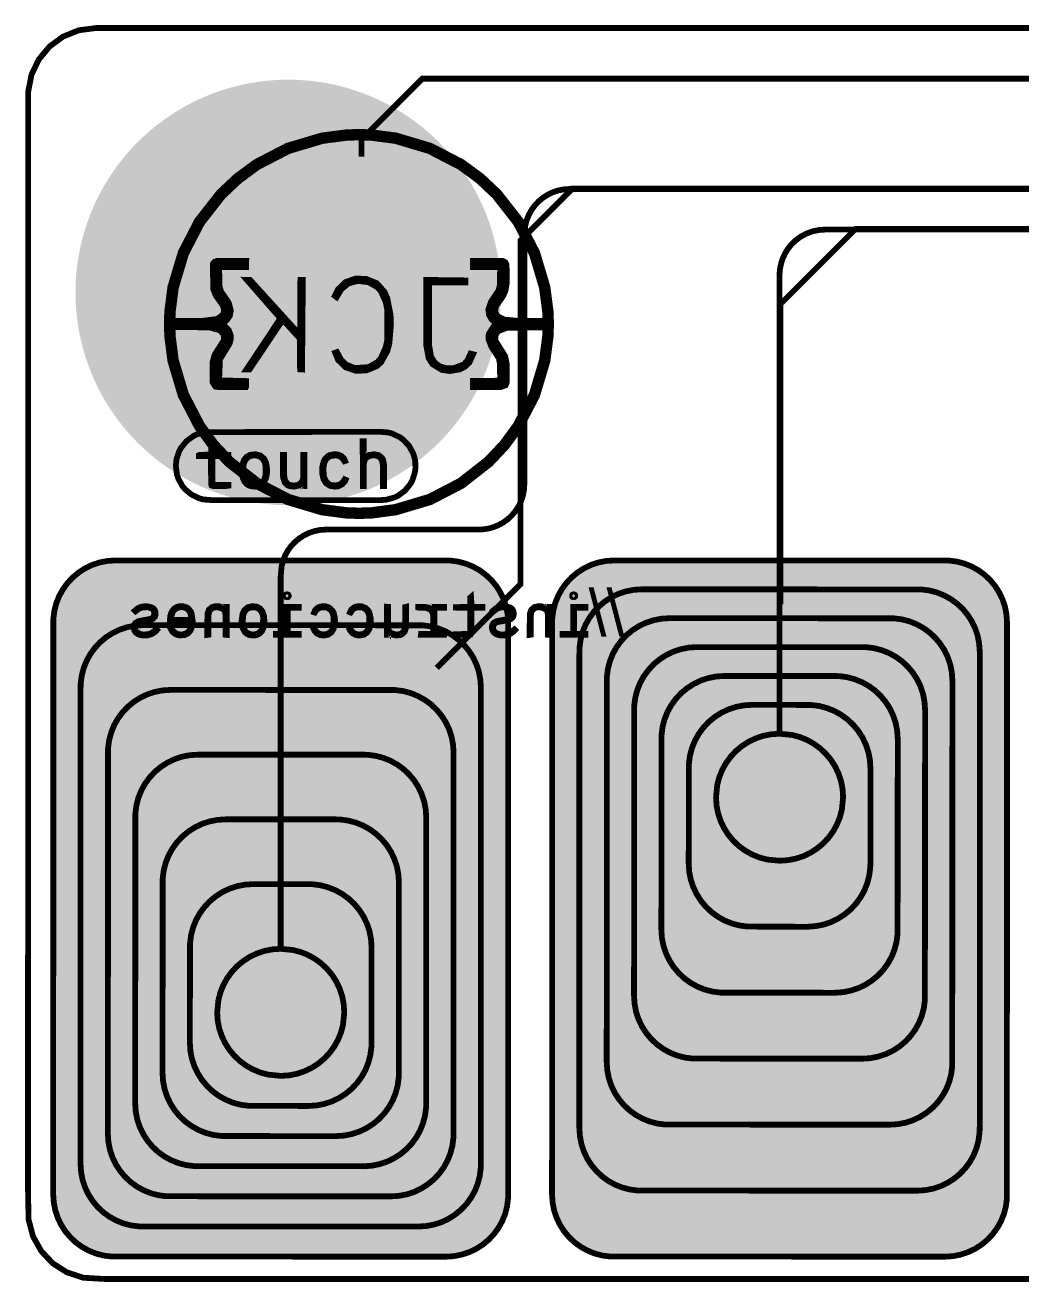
# Model space of a CAD drawing. Extents: x 8 to 3596, y -3 to 2230.
# Drawn here: x 8 to 1731, y -3 to 2173 of the extents above; entities that cross this region are included whole.
import ezdxf

# ---------------------------------------------------------------- set-up
doc = ezdxf.new("R2010")
doc.units = 9
for name, color, linetype, true_color in [('BoardOutLine', 7, 'Continuous', 0xff00ff), ('BottomSilkLayer', 7, 'Continuous', 0x66cc33), ('TopLayer', 7, 'Continuous', 0xff0000), ('TopSilkLayer', 7, 'Continuous', 0xffcc00), ('TopSolderMaskLayer', 7, 'Continuous', 0x800080)]:
    doc.layers.add(name, color=color, linetype=linetype, true_color=true_color)
doc.styles.get("Standard").update_dxf_attribs({"font": 'arial.ttf'})

msp = doc.modelspace()

# ---------------------------------------------------------------- hatches: boundary and pattern name
at = {"layer": 'TopLayer'}
for points in [[(95, 1700), (94.9, 1705.4), (94.9, 1710.9), (94.9, 1716.3), (95.1, 1721.7), (95.3, 1727.1), (95.6, 1732.6), (95.9, 1738), (96.4, 1743.4), (96.9, 1748.8), (97.5, 1754.2), (98.2, 1759.6), (99, 1765), (99.8, 1770.3), (100.8, 1775.7), (101.8, 1781), (102.9, 1786.3), (104, 1791.6), (105.3, 1796.9), (106.6, 1802.2), (108, 1807.4), (109.5, 1812.7), (111, 1817.9), (112.6, 1823.1), (114.4, 1828.2), (116.1, 1833.3), (118, 1838.4), (119.9, 1843.5), (121.9, 1848.6), (124, 1853.6), (126.2, 1858.6), (128.4, 1863.5), (130.7, 1868.4), (133.1, 1873.3), (135.5, 1878.2), (138, 1883), (140.6, 1887.8), (143.3, 1892.5), (146, 1897.2), (148.8, 1901.9), (151.7, 1906.5), (154.6, 1911), (157.6, 1915.6), (160.7, 1920), (163.8, 1924.5), (167, 1928.9), (170.2, 1933.2), (173.6, 1937.5), (177, 1941.8), (180.4, 1946), (183.9, 1950.1), (187.5, 1954.2), (191.1, 1958.2), (194.8, 1962.2), (198.6, 1966.1), (202.4, 1970), (206.2, 1973.8), (210.1, 1977.6), (214.1, 1981.3), (218.1, 1984.9), (222.2, 1988.5), (226.4, 1992), (230.5, 1995.5), (234.8, 1998.9), (239.1, 2002.2), (243.4, 2005.5), (247.8, 2008.7), (252.2, 2011.9), (256.7, 2014.9), (261.2, 2017.9), (265.8, 2020.9), (270.4, 2023.8), (275, 2026.6), (279.7, 2029.3), (284.4, 2032), (289.2, 2034.6), (294, 2037.1), (298.9, 2039.6), (303.7, 2042), (308.7, 2044.3), (313.6, 2046.5), (318.6, 2048.7), (323.6, 2050.8), (328.6, 2052.8), (333.7, 2054.7), (338.8, 2056.6), (343.9, 2058.4), (349.1, 2060.1), (354.3, 2061.8), (359.5, 2063.3), (364.7, 2064.8), (369.9, 2066.2), (375.2, 2067.6), (380.5, 2068.8), (385.8, 2070), (391.1, 2071.1), (396.4, 2072.1), (401.8, 2073.1), (407.1, 2073.9), (412.5, 2074.7), (417.9, 2075.4), (423.3, 2076.1), (428.7, 2076.6), (434.1, 2077.1), (439.5, 2077.5), (444.9, 2077.8), (450.4, 2078), (455.8, 2078.1), (461.2, 2078.2), (466.7, 2078.2), (472.1, 2078.1), (477.5, 2077.9), (482.9, 2077.7), (488.4, 2077.3), (493.8, 2076.9), (499.2, 2076.4), (504.6, 2075.9), (510, 2075.2), (515.4, 2074.5), (520.7, 2073.7), (526.1, 2072.8), (531.4, 2071.8), (536.8, 2070.8), (542.1, 2069.6), (547.4, 2068.4), (552.6, 2067.2), (557.9, 2065.8), (563.1, 2064.4), (568.4, 2062.8), (573.5, 2061.3), (578.7, 2059.6), (583.9, 2057.8), (589, 2056), (594.1, 2054.1), (599.1, 2052.2), (604.2, 2050.1), (609.2, 2048), (614.1, 2045.8), (619.1, 2043.5), (624, 2041.2), (628.8, 2038.8), (633.7, 2036.3), (638.5, 2033.8), (643.2, 2031.1), (647.9, 2028.5), (652.6, 2025.7), (657.2, 2022.9), (661.8, 2020), (666.4, 2017), (670.9, 2014), (675.4, 2010.9), (679.8, 2007.7), (684.1, 2004.5), (688.5, 2001.2), (692.7, 1997.8), (696.9, 1994.4), (701.1, 1990.9), (705.2, 1987.4), (709.3, 1983.8), (713.3, 1980.1), (717.3, 1976.4), (721.2, 1972.6), (725, 1968.8), (728.8, 1964.9), (732.5, 1961), (736.2, 1957), (739.8, 1952.9), (743.4, 1948.8), (746.9, 1944.6), (750.3, 1940.4), (753.7, 1936.2), (757, 1931.8), (760.2, 1927.5), (763.4, 1923.1), (766.5, 1918.6), (769.5, 1914.1), (772.5, 1909.6), (775.4, 1905), (778.3, 1900.4), (781, 1895.7), (783.7, 1891), (786.4, 1886.3), (788.9, 1881.5), (791.4, 1876.6), (793.8, 1871.8), (796.2, 1866.9), (798.5, 1862), (800.7, 1857), (802.8, 1852), (804.9, 1847), (806.9, 1841.9), (808.8, 1836.8), (810.6, 1831.7), (812.3, 1826.6), (814, 1821.4), (815.6, 1816.2), (817.2, 1811), (818.6, 1805.8), (820, 1800.5), (821.3, 1795.3), (822.5, 1790), (823.6, 1784.7), (824.7, 1779.3), (825.7, 1774), (826.6, 1768.6), (827.4, 1763.3), (828.2, 1757.9), (828.8, 1752.5), (829.4, 1747.1), (829.9, 1741.7), (830.4, 1736.3), (830.7, 1730.9), (831, 1725.4), (831.2, 1720), (831.3, 1714.6), (831.3, 1709.1), (831.2, 1703.7), (831.1, 1698.3), (830.9, 1692.9), (830.6, 1687.4), (830.2, 1682), (829.8, 1676.6), (829.2, 1671.2), (828.6, 1665.8), (827.9, 1660.4), (827.2, 1655), (826.3, 1649.7), (825.4, 1644.3), (824.4, 1639), (823.3, 1633.7), (822.1, 1628.4), (820.9, 1623.1), (819.6, 1617.8), (818.2, 1612.6), (816.7, 1607.3), (815.1, 1602.1), (813.5, 1596.9), (811.8, 1591.8), (810, 1586.7), (808.2, 1581.6), (806.2, 1576.5), (804.2, 1571.4), (802.1, 1566.4), (800, 1561.4), (797.8, 1556.5), (795.5, 1551.6), (793.1, 1546.7), (790.6, 1541.8), (788.1, 1537), (785.5, 1532.2), (782.9, 1527.5), (780.2, 1522.8), (777.4, 1518.1), (774.5, 1513.5), (771.6, 1509), (768.6, 1504.4), (765.5, 1500), (762.4, 1495.5), (759.2, 1491.1), (755.9, 1486.8), (752.6, 1482.5), (749.2, 1478.2), (745.8, 1474), (742.2, 1469.9), (738.7, 1465.8), (735, 1461.8), (731.4, 1457.8), (727.6, 1453.9), (723.8, 1450), (719.9, 1446.2), (716, 1442.4), (712, 1438.7), (708, 1435.1), (703.9, 1431.5), (699.8, 1428), (695.6, 1424.5), (691.4, 1421.1), (687.1, 1417.8), (682.8, 1414.5), (678.4, 1411.3), (673.9, 1408.1), (669.5, 1405.1), (664.9, 1402.1), (660.4, 1399.1), (655.8, 1396.2), (651.1, 1393.4), (646.4, 1390.7), (641.7, 1388), (636.9, 1385.4), (632.1, 1382.9), (627.3, 1380.4), (622.4, 1378), (617.5, 1375.7), (612.6, 1373.5), (607.6, 1371.3), (602.6, 1369.2), (597.5, 1367.2), (592.5, 1365.3), (587.4, 1363.4), (582.2, 1361.6), (577.1, 1359.9), (571.9, 1358.2), (566.7, 1356.7), (561.5, 1355.2), (556.2, 1353.8), (551, 1352.4), (545.7, 1351.2), (540.4, 1350), (535.1, 1348.9), (529.7, 1347.9), (524.4, 1346.9), (519, 1346.1), (513.6, 1345.3), (508.3, 1344.6), (502.9, 1343.9), (497.5, 1343.4), (492.1, 1342.9), (486.6, 1342.5), (481.2, 1342.2), (475.8, 1342), (470.4, 1341.9), (464.9, 1341.8), (459.5, 1341.8), (454.1, 1341.9), (448.6, 1342.1), (443.2, 1342.3), (437.8, 1342.7), (432.4, 1343.1), (427, 1343.6), (421.6, 1344.1), (416.2, 1344.8), (410.8, 1345.5), (405.4, 1346.3), (400.1, 1347.2), (394.7, 1348.2), (389.4, 1349.2), (384.1, 1350.4), (378.8, 1351.6), (373.5, 1352.8), (368.3, 1354.2), (363, 1355.6), (357.8, 1357.2), (352.6, 1358.7), (347.4, 1360.4), (342.3, 1362.2), (337.2, 1364), (332.1, 1365.9), (327, 1367.8), (322, 1369.9), (317, 1372), (312, 1374.2), (307.1, 1376.5), (302.2, 1378.8), (297.3, 1381.2), (292.5, 1383.7), (287.7, 1386.2), (282.9, 1388.9), (278.2, 1391.5), (273.5, 1394.3), (268.9, 1397.1), (264.3, 1400), (259.8, 1403), (255.3, 1406), (250.8, 1409.1), (246.4, 1412.3), (242, 1415.5), (237.7, 1418.8), (233.4, 1422.2), (229.2, 1425.6), (225, 1429.1), (220.9, 1432.6), (216.9, 1436.2), (212.9, 1439.9), (208.9, 1443.6), (205, 1447.4), (201.1, 1451.2), (197.4, 1455.1), (193.6, 1459), (190, 1463), (186.3, 1467.1), (182.8, 1471.2), (179.3, 1475.4), (175.9, 1479.6), (172.5, 1483.8), (169.2, 1488.2), (166, 1492.5), (162.8, 1496.9), (159.7, 1501.4), (156.6, 1505.9), (153.7, 1510.4), (150.7, 1515), (147.9, 1519.6), (145.1, 1524.3), (142.4, 1529), (139.8, 1533.7), (137.2, 1538.5), (134.7, 1543.4), (132.3, 1548.2), (130, 1553.1), (127.7, 1558), (125.5, 1563), (123.3, 1568), (121.3, 1573), (119.3, 1578.1), (117.4, 1583.2), (115.6, 1588.3), (113.8, 1593.4), (112.1, 1598.6), (110.5, 1603.8), (109, 1609), (107.5, 1614.2), (106.2, 1619.5), (104.9, 1624.7), (103.7, 1630), (102.5, 1635.3), (101.4, 1640.7), (100.5, 1646), (99.6, 1651.4), (98.7, 1656.7), (98, 1662.1), (97.3, 1667.5), (96.7, 1672.9), (96.2, 1678.3), (95.8, 1683.7), (95.5, 1689.1), (95.2, 1694.6), (95, 1700)], [(475, 1808), (475, 1849.5), (393.2, 1849.7), (391.7, 1851.9), (391.9, 1974.7), (433.3, 1974.7), (433.3, 1891.7), (474.2, 1891.3), (475, 1892.8), (474.8, 1974.7), (433.3, 1974.7), (433.3, 2016.1), (515.2, 2016.3), (516.7, 2014.1), (516.9, 1891.3), (558.3, 1891.3), (558.3, 1849.9), (517.4, 1849.7), (516.7, 1848.9), (516.5, 1808)], [(226.8, 1530.2), (226.8, 1737.6), (228.3, 1738.6), (310.2, 1738.4), (310.2, 1696.9), (268.7, 1696.9), (268.5, 1696.1), (268.7, 1655.2), (310.2, 1655.2), (310.2, 1613.7), (268.5, 1613.4), (268.5, 1571.9), (310, 1571.9), (310.2, 1531), (309.8, 1530.2)], [(412.5, 1530.2), (412.5, 1571.7), (453.4, 1571.9), (454.2, 1572.5), (454.2, 1696.9), (412.7, 1696.9), (412.5, 1737.8), (413.1, 1738.6), (537.5, 1738.6), (537.5, 1697.1), (496.6, 1696.9), (495.8, 1696.3), (495.8, 1571.9), (537.3, 1571.9), (537.5, 1531), (536.9, 1530.2)], [(639.8, 1530.2), (639.8, 1696.1), (639.6, 1696.9), (598.2, 1696.9), (598.2, 1738.4), (723.2, 1738.6), (723.2, 1697.1), (681.5, 1696.9), (681.3, 1530.2)], [(310.2, 1655.2), (310.2, 1696.7), (351.6, 1696.9), (351.8, 1655.4)], [(310.2, 1571.9), (310.2, 1613.4), (351.6, 1613.6), (351.8, 1572.1)], [(730.9, 42.4), (152, 42.6), (138.2, 44.4), (125, 47.9), (112.5, 52.9), (100.9, 59.4), (90.2, 67.3), (80.6, 76.4), (72.1, 86.5), (64.9, 97.7), (59.1, 109.8), (54.9, 122.6), (52.2, 136.1), (51.3, 150.2), (51.5, 1146.9), (53.3, 1160.7), (56.8, 1173.9), (61.8, 1186.4), (68.3, 1198), (76.2, 1208.7), (85.2, 1218.3), (95.4, 1226.8), (106.6, 1234), (118.7, 1239.8), (131.5, 1244), (145, 1246.7), (159.1, 1247.6), (738, 1247.4), (751.8, 1245.6), (765, 1242.1), (777.5, 1237.1), (789.1, 1230.6), (799.8, 1222.7), (809.4, 1213.6), (817.9, 1203.5), (825.1, 1192.3), (830.9, 1180.2), (835.1, 1167.4), (837.8, 1153.9), (838.7, 1139.8), (838.5, 143.1), (836.7, 129.3), (833.2, 116.1), (828.2, 103.6), (821.7, 92), (813.8, 81.3), (804.8, 71.7), (794.6, 63.2), (783.4, 56), (771.3, 50.2), (758.5, 46), (745, 43.3)], [(1600.9, 42.4), (1022, 42.6), (1008.2, 44.4), (995, 47.9), (982.5, 52.9), (970.9, 59.4), (960.2, 67.3), (950.6, 76.4), (942.1, 86.5), (934.9, 97.7), (929.1, 109.8), (924.9, 122.6), (922.2, 136.1), (921.3, 150.2), (921.5, 1146.9), (923.3, 1160.7), (926.8, 1173.9), (931.8, 1186.4), (938.3, 1198), (946.2, 1208.7), (955.2, 1218.3), (965.4, 1226.8), (976.6, 1234), (988.7, 1239.8), (1001.5, 1244), (1015, 1246.7), (1029.1, 1247.6), (1608, 1247.4), (1621.8, 1245.6), (1635, 1242.1), (1647.5, 1237.1), (1659.1, 1230.6), (1669.8, 1222.7), (1679.4, 1213.6), (1687.9, 1203.5), (1695.1, 1192.3), (1700.9, 1180.2), (1705.1, 1167.4), (1707.8, 1153.9), (1708.7, 1139.8), (1708.5, 143.1), (1706.7, 129.3), (1703.2, 116.1), (1698.2, 103.6), (1691.7, 92), (1683.8, 81.3), (1674.8, 71.7), (1664.6, 63.2), (1653.4, 56), (1641.3, 50.2), (1628.5, 46), (1615, 43.3)]]:
    msp.add_hatch(color=256, dxfattribs=at).paths.add_polyline_path(points)
at = {"layer": 'TopSolderMaskLayer'}
for points in [[(475, 1808), (475, 1849.5), (393.2, 1849.7), (391.7, 1851.9), (391.9, 1974.7), (433.3, 1974.7), (433.3, 1891.7), (474.2, 1891.3), (475, 1892.8), (474.8, 1974.7), (433.3, 1974.7), (433.3, 2016.1), (515.2, 2016.3), (516.7, 2014.1), (516.9, 1891.3), (558.3, 1891.3), (558.3, 1849.9), (517.4, 1849.7), (516.7, 1848.9), (516.5, 1808)], [(226.8, 1530.2), (226.8, 1737.6), (228.3, 1738.6), (310.2, 1738.4), (310.2, 1696.9), (268.7, 1696.9), (268.5, 1696.1), (268.7, 1655.2), (310.2, 1655.2), (310.2, 1613.7), (268.5, 1613.4), (268.5, 1571.9), (310, 1571.9), (310.2, 1531), (309.8, 1530.2)], [(412.5, 1530.2), (412.5, 1571.7), (453.4, 1571.9), (454.2, 1572.5), (454.2, 1696.9), (412.7, 1696.9), (412.5, 1737.8), (413.1, 1738.6), (537.5, 1738.6), (537.5, 1697.1), (496.6, 1696.9), (495.8, 1696.3), (495.8, 1571.9), (537.3, 1571.9), (537.5, 1531), (536.9, 1530.2)], [(639.8, 1530.2), (639.8, 1696.1), (639.6, 1696.9), (598.2, 1696.9), (598.2, 1738.4), (723.2, 1738.6), (723.2, 1697.1), (681.5, 1696.9), (681.3, 1530.2)], [(310.2, 1655.2), (310.2, 1696.7), (351.6, 1696.9), (351.8, 1655.4)], [(310.2, 1571.9), (310.2, 1613.4), (351.6, 1613.6), (351.8, 1572.1)]]:
    msp.add_hatch(color=256, dxfattribs=at).paths.add_polyline_path(points)

# ---------------------------------------------------------------- linework, layer by layer
at = {"layer": 'BoardOutLine', "const_width": 10}
msp.add_lwpolyline([(3344.1, 2167.7), (130.8, 2167.7), (100.6, 2163.8), (73.3, 2152.8), (49.9, 2135.6), (31.4, 2113.3), (18.7, 2086.9), (13, 2057.3), (12.7, 155.5), (13.7, 105), (21.3, 76.2), (35.5, 50.7), (55.3, 29.6), (79.8, 13.9), (107.9, 4.5), (145.9, 2.3), (3359.2, 2.3)], dxfattribs=at)
at = {"layer": 'BottomSilkLayer'}
for points, const_width in [([(585.4, 1983.1), (606.9, 1982.4), (648.8, 1977), (708.1, 1959.3), (762.1, 1931.3), (794.7, 1907.4), (824, 1879.8), (861.2, 1832.2), (889.2, 1778.1), (906.9, 1718.8), (912.4, 1676.9), (913.1, 1655.4), (912.4, 1633.9), (906.9, 1592), (889.2, 1532.7), (861.2, 1478.7), (837.3, 1446.1), (809.7, 1416.8), (762.1, 1379.6), (708.1, 1351.6), (648.8, 1333.9), (606.9, 1328.4), (585.4, 1327.7), (563.8, 1328.4), (522, 1333.9), (462.7, 1351.6), (408.6, 1379.6), (361, 1416.8), (333.4, 1446.1), (309.5, 1478.7), (281.5, 1532.7), (263.8, 1592), (258.4, 1633.9), (257.7, 1655.4), (258.4, 1676.9), (263.8, 1718.8), (281.5, 1778.1), (309.5, 1832.2), (346.7, 1879.8), (376.1, 1907.4), (408.6, 1931.3), (462.7, 1959.3), (522, 1977), (563.8, 1982.4), (585.4, 1983.1)], 19.7), ([(342.1, 1546), (389.7, 1546), (390.4, 1547.6), (390.4, 1556.6), (343.4, 1557.8), (344.9, 1594.1), (361.4, 1621.1), (363.4, 1627.9), (363.4, 1635.9), (360.3, 1644.6), (348.8, 1656.3), (356.8, 1661.9), (361.9, 1669.4), (363.7, 1678.7), (360, 1692.5), (346.7, 1711.8), (344.1, 1720.6), (343.5, 1753.7), (390.1, 1753.7), (390.4, 1764.5), (339.8, 1764.7), (335.2, 1762.9), (332.5, 1759.2), (333.3, 1715.6), (337.3, 1705.3), (350.2, 1686.7), (352.1, 1678), (349.9, 1671.1), (339.7, 1664.1), (316.1, 1661), (253.8, 1661), (253.1, 1659.3), (253.1, 1650.4), (326.7, 1649.4), (345.1, 1644.3), (351.4, 1636.8), (351.4, 1627), (335.6, 1602.1), (332.3, 1590.1), (331.8, 1554.9), (336.8, 1547), (342.1, 1546)], 10), ([(342.1, 1761.4), (336.5, 1759.3), (335.4, 1756.7), (336.4, 1717.8), (339.7, 1708.1), (354.7, 1685), (353.9, 1671.3), (346.2, 1663.3), (332.4, 1658.8), (259, 1657.6), (256.6, 1657.3), (256.6, 1654.1), (324.8, 1653), (341, 1649.9), (351.3, 1643.4), (355.5, 1633.3), (355.2, 1627.8), (337.6, 1597.7), (335.4, 1585.8), (335.9, 1552.5), (340.5, 1549.5), (386.9, 1549.4), (386.9, 1553.4), (385.1, 1553.7), (340.2, 1553.7), (340.1, 1585.6), (342.1, 1596.9), (358, 1622.1), (360.2, 1633.5), (356.9, 1643.5), (349.1, 1650.5), (332.2, 1655.2), (344.6, 1658.3), (354, 1664), (359.4, 1672.7), (360.2, 1681.2), (356.1, 1692.2), (343.5, 1710.3), (340.7, 1719.8), (340, 1756.7), (386.9, 1757.2), (386.9, 1759.9), (383.9, 1761.4), (342.1, 1761.4)], 10), ([(782.7, 1546), (830.3, 1546), (839.2, 1549.2), (841.1, 1553.7), (841.1, 1586.8), (838.4, 1599.8), (822, 1626), (821.3, 1635.2), (825.8, 1642.6), (840.8, 1648.6), (916.7, 1649.9), (916.7, 1661), (858.1, 1661), (837.4, 1662.9), (824.5, 1669.4), (821.1, 1676.7), (822.3, 1685.6), (834.8, 1703.5), (839, 1712.9), (841.3, 1726.6), (840.9, 1758.1), (838.7, 1762.2), (834.5, 1764.5), (782.7, 1764.8), (782.7, 1753.7), (828.6, 1753.7), (829.7, 1750.7), (829.3, 1723.1), (827.1, 1713.5), (814, 1694.1), (809.4, 1680.4), (810.5, 1671.4), (814.9, 1663.4), (822.2, 1657.3), (810.1, 1638), (809.5, 1629.4), (814.8, 1615.5), (827.6, 1596.1), (829.5, 1585.8), (829.7, 1559), (827.2, 1557.2), (782.7, 1557), (782.7, 1546)], 10), ([(831, 1549.4), (836.6, 1551.5), (837.7, 1554.2), (836.7, 1593.1), (833.4, 1602.8), (818.4, 1625.9), (819.2, 1639.6), (826.9, 1647.6), (840.6, 1652.1), (911, 1653.3), (913.2, 1653.6), (913.2, 1656.7), (848.3, 1657.9), (832.1, 1660.9), (821.8, 1667.4), (817.6, 1677.5), (817.9, 1683.1), (835.5, 1713.2), (837.7, 1725.1), (837.2, 1758.3), (832.6, 1761.3), (786.1, 1761.4), (786.1, 1757.5), (788, 1757.2), (832.9, 1757.2), (833, 1725.2), (831, 1713.9), (815.1, 1688.8), (812.9, 1677.4), (816.2, 1667.3), (824, 1660.3), (840.9, 1655.6), (828.5, 1652.6), (819.1, 1646.9), (813.7, 1638.1), (812.9, 1629.6), (817, 1618.6), (829.5, 1600.5), (832.4, 1591), (833.1, 1554.2), (786.1, 1553.7), (786.1, 1550.9), (789.2, 1549.4), (831, 1549.4)], 10), ([(453.7, 1662.6), (483.4, 1629.8), (483.5, 1576.8), (487, 1576.6), (488.3, 1731.7), (484.2, 1731.7), (483.5, 1723.6), (483.5, 1636.4), (397.2, 1731.5), (391.3, 1731.7), (449.5, 1665.2), (390.6, 1576.6), (396.1, 1576.6), (453.7, 1662.6)], 10), ([(640.8, 1654.2), (640.1, 1671.7), (634.5, 1699.9), (629.8, 1710.7), (616.4, 1725.9), (598.1, 1733.4), (580, 1734.1), (562.5, 1728.1), (549.5, 1715.6), (543.6, 1704.2), (546.8, 1701.8), (554.9, 1715.4), (567.4, 1725.7), (583.9, 1729.9), (602, 1727.7), (617.4, 1718.9), (623.4, 1712), (631.8, 1693.3), (634.2, 1681.4), (634.2, 1626.9), (631.8, 1615.1), (623.4, 1596.3), (617.4, 1589.4), (602, 1580.6), (578, 1579.1), (562.7, 1585.4), (554.9, 1592.9), (547.4, 1606.8), (544.2, 1605.6), (549.5, 1592.8), (562.5, 1580.3), (580, 1574.3), (598.1, 1574.9), (616.4, 1582.4), (623.7, 1589), (634.5, 1608.4), (638, 1621.4), (640.8, 1654.2)], 10), ([(701.9, 1731.7), (701.9, 1618.6), (706, 1596.3), (713, 1585.5), (729, 1575.8), (742.8, 1573.9), (760.1, 1576.8), (769.4, 1581.6), (776.6, 1588.7), (783, 1603), (778.5, 1604.1), (772.8, 1591.6), (766.6, 1585.3), (748.5, 1578.6), (736.3, 1578.8), (725, 1582.2), (716.3, 1588.9), (710.3, 1598.7), (706.8, 1619), (706.8, 1727.3), (769.5, 1727.3), (769.5, 1730.8), (701.9, 1731.7)], 10), ([(463.8, 1184.5), (463.8, 1185.6), (463.6, 1186.3), (463, 1187), (462.1, 1187.3), (460.8, 1187.4), (459.7, 1187.2), (458.9, 1186.8), (458.6, 1186.3), (458.4, 1185.9), (458.3, 1184.4), (458.5, 1183.6), (458.7, 1183.3), (459.1, 1182.8), (460, 1182.5), (461, 1182.4), (461.6, 1182.4), (462.2, 1182.5), (462.9, 1182.8), (463.4, 1183.2), (463.6, 1183.5), (463.8, 1184.1), (463.8, 1184.5)], 10), ([(777.2, 1117.2), (778.7, 1117.5), (780, 1119.7), (780.3, 1164.1), (798.9, 1164.1), (798.9, 1165.7), (782.1, 1165.9), (780.4, 1166.8), (779.4, 1183), (778, 1181.8), (778, 1165.9), (753.1, 1165.2), (753.1, 1164.4), (755.7, 1164.1), (778, 1164.1), (778, 1119.2), (753.1, 1118.3), (753.1, 1117.5), (755.6, 1117.2), (777.2, 1117.2)], 10), ([(959.7, 1184.5), (959.7, 1185.6), (959.5, 1186.3), (958.9, 1187), (958, 1187.3), (956.8, 1187.4), (955.6, 1187.2), (954.8, 1186.8), (954.6, 1186.5), (954.3, 1185.9), (954.3, 1184.4), (954.4, 1183.6), (954.6, 1183.3), (955, 1182.8), (955.9, 1182.5), (956.9, 1182.4), (957.5, 1182.4), (958.1, 1182.5), (958.8, 1182.8), (959.1, 1183), (959.5, 1183.5), (959.6, 1183.9), (959.7, 1184.5)], 10), ([(235.8, 1125.7), (234.6, 1126.8), (227, 1120.6), (220.3, 1118.3), (212.2, 1117.9), (207.8, 1118.5), (201.3, 1121.7), (199.2, 1124.2), (197.9, 1127.4), (197.7, 1131), (199.5, 1136.2), (204.1, 1139.2), (221.5, 1142.2), (228.3, 1144.4), (232.5, 1148.7), (233.5, 1152), (233.4, 1156.1), (232.3, 1159.8), (230.2, 1162.7), (227.3, 1164.7), (219.6, 1166.8), (215.2, 1167), (207.5, 1165.7), (201.8, 1162.9), (197.7, 1159.3), (198.9, 1158.1), (204.6, 1162.5), (210.5, 1164.6), (218.6, 1165.1), (222.4, 1164.6), (228.3, 1161.9), (230.2, 1159.6), (231.6, 1153.2), (229.7, 1148), (225.2, 1145.1), (204.1, 1141.1), (198.5, 1138), (196.7, 1135.5), (195.8, 1132.3), (195.8, 1128), (197, 1124.1), (199.2, 1121), (202.4, 1118.7), (206.2, 1117.1), (210.8, 1116.2), (219.7, 1116.4), (227.1, 1118.6), (233.2, 1122.8), (235.8, 1125.7)], 10), ([(297.7, 1141.5), (295.8, 1154.5), (294.4, 1157.8), (290.3, 1162.9), (287.7, 1164.7), (281.5, 1166.7), (274.2, 1166.7), (270.9, 1165.9), (265.4, 1162.6), (261.4, 1157.5), (259, 1150.7), (258.2, 1141.9), (295.6, 1141.7), (295.4, 1135.4), (293.9, 1128.8), (290.9, 1123.6), (286.6, 1120), (280.9, 1118.1), (277.6, 1117.8), (270.9, 1118.9), (267.2, 1120.8), (262.8, 1125.3), (260.7, 1129.5), (259, 1128.9), (262.5, 1122.6), (267.8, 1118.3), (274.8, 1116.2), (284.6, 1117.1), (290.2, 1120.2), (294.3, 1125.3), (296.9, 1132.4), (297.7, 1141.5)], 10), ([(295.6, 1143.8), (294.6, 1143.4), (260.6, 1143.4), (260.7, 1149.4), (263.3, 1157), (264.9, 1159.4), (268, 1162.3), (273.2, 1164.6), (277.9, 1165.2), (281.2, 1164.9), (286.7, 1163.1), (289, 1161.5), (291.9, 1158.3), (294.4, 1152.7), (295.6, 1143.8)], 10), ([(356.4, 1117.2), (356.4, 1165.9), (354.9, 1165.9), (354.5, 1165.1), (354.5, 1159.2), (350.4, 1163.7), (343.7, 1166.6), (337.1, 1166.9), (330.3, 1165), (325.7, 1160.6), (323.2, 1153.8), (322.9, 1117.2), (324.8, 1117.5), (324.8, 1148.5), (325.7, 1155.6), (326.8, 1158.6), (330.7, 1162.9), (333.3, 1164.2), (339.8, 1165.2), (348.2, 1163.1), (352.3, 1159.6), (353.6, 1157.2), (354.5, 1152), (354.5, 1117.4), (356.4, 1117.2)], 10), ([(421.9, 1141.5), (421, 1150.6), (418.5, 1157.8), (414.5, 1162.9), (408.9, 1166), (400.6, 1166.9), (392.9, 1165), (387.1, 1160.1), (384, 1153.7), (382.3, 1141.5), (384, 1129.3), (387.9, 1122), (390.7, 1119.4), (395.3, 1117.1), (400.6, 1116.1), (406.4, 1116.4), (411.3, 1118.1), (414.5, 1120.2), (417.8, 1124.1), (420.2, 1129.3), (421.9, 1141.5)], 10), ([(384.5, 1139.3), (384.8, 1149), (386.4, 1154.8), (389, 1159.4), (392.8, 1162.8), (399.5, 1165), (407.1, 1164.6), (411.9, 1162.5), (416.5, 1157.5), (418.7, 1152.4), (419.5, 1148.3), (419.4, 1134), (418.5, 1130), (416.2, 1125), (411.4, 1120.3), (406.6, 1118.3), (400.8, 1117.9), (397.1, 1118.5), (392.3, 1120.6), (389.8, 1122.7), (386.9, 1127.1), (385.1, 1132.6), (384.5, 1139.3)], 10), ([(481.4, 1119), (462, 1119), (462, 1164.1), (481.4, 1164.1), (481.4, 1165.8), (460, 1165.9), (460, 1119), (441.9, 1119), (441.9, 1117.2), (481.4, 1117.2), (481.4, 1119)], 10), ([(544, 1141.5), (543.7, 1146.8), (541.7, 1155.5), (539.9, 1159), (534.9, 1164), (528.3, 1166.6), (524.4, 1167), (519, 1166.4), (514.6, 1164.7), (509.8, 1160.5), (508, 1156.3), (509.1, 1155.9), (512.2, 1160.5), (515.2, 1163), (520.9, 1165), (529.7, 1164.4), (532.6, 1163.2), (537.4, 1159.2), (539.1, 1156.5), (541.3, 1149.7), (541.3, 1133.3), (539.1, 1126.5), (537.4, 1123.8), (532.6, 1119.8), (529.7, 1118.6), (523.1, 1117.9), (516.6, 1119.3), (511.7, 1122.9), (508.6, 1127.6), (507.1, 1126.9), (508.1, 1124.6), (512.4, 1119.7), (518.9, 1116.7), (524.4, 1116.1), (531.8, 1117.4), (537.6, 1121.2), (541.7, 1127.5), (543.7, 1136.2), (544, 1141.5)], 10), ([(606, 1141.5), (605.7, 1146.8), (603.6, 1155.5), (601.9, 1159), (596.9, 1164), (590.3, 1166.6), (586.4, 1167), (581, 1166.4), (576.6, 1164.7), (571.8, 1160.5), (570, 1156.3), (571.1, 1155.9), (574.2, 1160.5), (577.2, 1163), (582.9, 1165), (591.7, 1164.4), (594.6, 1163.2), (599.4, 1159.2), (602.4, 1153.3), (603.3, 1149.7), (603.3, 1133.3), (602.4, 1129.7), (599.4, 1123.8), (594.6, 1119.8), (591.7, 1118.6), (585.1, 1117.9), (578.6, 1119.3), (573.7, 1122.9), (570.6, 1127.6), (569.1, 1126.9), (570.1, 1124.6), (574.4, 1119.7), (580.9, 1116.7), (586.4, 1116.1), (593.8, 1117.4), (599.6, 1121.2), (603.6, 1127.5), (605.7, 1136.2), (606, 1141.5)], 10), ([(635.7, 1124.2), (638.4, 1120.6), (641.8, 1118), (649.7, 1116.1), (657, 1116.9), (660.1, 1118.2), (664.6, 1122.7), (667, 1129.5), (667.3, 1133.8), (667.3, 1165.9), (665.3, 1165.4), (665.3, 1134.5), (664.4, 1127.2), (663.2, 1124.2), (659.3, 1120), (656.7, 1118.7), (650.2, 1117.8), (641.8, 1120), (637.8, 1123.6), (636.5, 1126.1), (635.7, 1131.1), (635.7, 1165.8), (633.8, 1165.9), (633.8, 1117.2), (635.3, 1117.2), (635.7, 1118), (635.7, 1124.2)], 10), ([(732.8, 1119), (716, 1119), (716.1, 1164.1), (732.8, 1164.1), (732.8, 1165.5), (714.3, 1165.9), (714, 1156.5), (711.1, 1160.9), (706.4, 1164.4), (699, 1165.8), (687.9, 1165.9), (687.9, 1164.5), (689.1, 1164.1), (700.3, 1164), (707.5, 1161.8), (710.4, 1159.3), (712.6, 1155.8), (713.8, 1151.5), (714, 1119.5), (713.5, 1119), (692.9, 1119), (692.7, 1117.4), (732.7, 1117.2), (732.8, 1119)], 10), ([(855.7, 1125.7), (854.5, 1126.8), (846.9, 1120.6), (840.2, 1118.3), (832.1, 1117.9), (827.7, 1118.5), (821.2, 1121.7), (819.1, 1124.2), (817.8, 1127.4), (817.6, 1131), (819.4, 1136.2), (823.9, 1139.2), (841.4, 1142.2), (848.2, 1144.4), (852.4, 1148.7), (853.4, 1152), (853.3, 1156.1), (852.2, 1159.8), (850.1, 1162.7), (847.2, 1164.7), (839.5, 1166.8), (835.1, 1167), (827.4, 1165.7), (821.7, 1162.9), (817.6, 1159.3), (818.8, 1158.1), (824.5, 1162.5), (830.4, 1164.6), (838.5, 1165.1), (842.3, 1164.6), (848.2, 1161.9), (850.1, 1159.6), (851.5, 1153.2), (849.6, 1148), (845.1, 1145.1), (823.9, 1141.1), (818.3, 1138), (816.6, 1135.5), (815.7, 1132.3), (815.7, 1128), (816.9, 1124.1), (819.1, 1121), (822.3, 1118.7), (826.1, 1117.1), (830.6, 1116.2), (839.6, 1116.4), (847, 1118.6), (853.1, 1122.8), (855.7, 1125.7)], 10), ([(914.3, 1117.2), (914.3, 1165.9), (912.8, 1165.9), (912.4, 1165.1), (912.4, 1159.2), (908.3, 1163.7), (901.6, 1166.6), (895, 1166.9), (888.2, 1165), (883.6, 1160.6), (881.1, 1153.8), (880.8, 1117.2), (882.7, 1117.5), (882.7, 1148.5), (883.6, 1155.6), (884.7, 1158.6), (888.6, 1162.9), (891.2, 1164.2), (897.7, 1165.2), (906.1, 1163.1), (910.1, 1159.6), (911.5, 1157.2), (912.4, 1152), (912.4, 1117.4), (914.3, 1117.2)], 10), ([(977.3, 1119), (957.9, 1119), (957.9, 1164.1), (977.3, 1164.1), (977.3, 1165.8), (956, 1165.9), (956, 1119), (937.8, 1119), (937.8, 1117.2), (977.3, 1117.2), (977.3, 1119)], 10)]:
    msp.add_lwpolyline(points, close=True, dxfattribs=dict(at, const_width=const_width))
at = {"layer": 'TopLayer', "const_width": 10}
for points in [[(590, 1945), (590, 1975), (695, 2080), (2670.5, 2080), (2763.4, 1987.1)], [(3063.4, 1987.1), (3063.4, 1928.4), (3025, 1890), (955, 1890), (865, 1800), (865, 1205), (720, 1060)], [(3163.4, 1987.1), (3163.4, 1908.4), (3075, 1820), (1445, 1820), (1315, 1690), (1315, 1170)]]:
    msp.add_lwpolyline(points, dxfattribs=at)
at = {"layer": 'TopSilkLayer', "const_width": 10}
for points in [[(450, 573.8), (450, 1217.8), (451.5, 1236), (454.1, 1245.7), (457.7, 1254.8), (462.5, 1263.3), (468.2, 1271.1), (474.8, 1278.1), (482.3, 1284.3), (490.5, 1289.6), (499.3, 1293.8), (508.7, 1296.9), (518.5, 1298.9), (528.8, 1299.5), (798.1, 1299.7), (808.2, 1301), (817.8, 1303.5), (826.9, 1307.2), (835.5, 1312), (843.3, 1317.7), (850.3, 1324.3), (856.5, 1331.8), (861.7, 1339.9), (866, 1348.8), (869.1, 1358.1), (871, 1368), (871.7, 1378.3), (871.9, 1815.5), (873.2, 1825.6), (875.7, 1835.2), (879.4, 1844.3), (884.1, 1852.8), (889.9, 1860.7), (896.5, 1867.7), (903.9, 1873.9), (912.1, 1879.1), (920.9, 1883.4), (930.3, 1886.5), (940.2, 1888.4), (950.4, 1889.1), (2685.8, 1889.1)], [(2703.8, 1818.8), (1392.5, 1818.8), (1381.8, 1818.1), (1370.8, 1815.8), (1360.3, 1812.1), (1350.6, 1807), (1341.8, 1800.6), (1333.9, 1793.1), (1327.1, 1784.5), (1323.3, 1778.3), (1318.6, 1768.4), (1316.3, 1761.3), (1314, 1750.3), (1313.4, 1742.6), (1313.3, 948.2)]]:
    msp.add_lwpolyline(points, dxfattribs=at)
for points in [[(624.3, 1350.6), (329, 1350.6), (316.1, 1351.7), (308.9, 1353.6), (295.7, 1360), (284.6, 1369.2), (279.9, 1374.8), (272.8, 1387.6), (270.5, 1394.6), (268.5, 1409.7), (269.6, 1421.1), (274.3, 1435.2), (277.9, 1441.6), (287.1, 1452.7), (298.8, 1461.3), (305.4, 1464.5), (319.9, 1468.2), (622.9, 1468.7), (635.7, 1467.6), (643, 1465.7), (656.2, 1459.4), (662, 1455.1), (672, 1444.6), (679.1, 1431.8), (681.4, 1424.8), (682.9, 1417.4), (683.2, 1405.8), (682.2, 1398.3), (677.6, 1384.2), (674, 1377.8), (664.8, 1366.7), (653.1, 1358.1), (646.4, 1354.9), (632, 1351.1), (624.3, 1350.6)], [(332.6, 1375), (330.4, 1375.7), (329.6, 1377.8), (329.2, 1426.8), (308.6, 1426.8), (308.6, 1428.3), (309.8, 1428.8), (328.6, 1429.4), (329.5, 1431.3), (329.6, 1447.8), (331.8, 1447.8), (331.8, 1428.9), (359.3, 1428.8), (359.3, 1427.2), (356.4, 1426.8), (331.8, 1426.8), (331.8, 1377.2), (359.3, 1376.9), (359.3, 1375.4), (356.5, 1375), (332.6, 1375)], [(591.8, 1452.2), (594, 1452.2), (594, 1421.3), (597.9, 1426), (602.2, 1428.5), (611.9, 1430), (619.7, 1428.3), (625.2, 1423.9), (627.1, 1420.7), (628.9, 1412.3), (629, 1375), (626.8, 1375), (626.7, 1412), (625, 1419.9), (621.1, 1425), (618.4, 1426.6), (611.4, 1428.1), (607.9, 1427.9), (601.8, 1426.2), (597, 1422.6), (595.4, 1420.1), (594, 1413.8), (594, 1375), (592.3, 1375), (591.8, 1452.2)], [(382.7, 1401.9), (383.6, 1412), (386.4, 1419.9), (390.9, 1425.5), (397, 1428.9), (406.2, 1430), (414.7, 1427.8), (421.1, 1422.4), (424.6, 1415.4), (426.1, 1408.2), (426.5, 1401.9), (426.1, 1395.6), (424.6, 1388.4), (420.2, 1380.3), (417.1, 1377.4), (412.1, 1374.9), (406.2, 1373.8), (399.9, 1374.2), (394.4, 1376), (390.9, 1378.3), (387.2, 1382.6), (384.5, 1388.4), (383, 1395.6), (382.7, 1401.9)], [(424.1, 1399.4), (423.7, 1410.2), (422, 1416.6), (419, 1421.7), (414.8, 1425.4), (407.5, 1427.9), (399, 1427.4), (393.8, 1425.1), (388.7, 1419.6), (386.9, 1416), (385.4, 1409.4), (385.5, 1393.6), (386.5, 1389.2), (389, 1383.6), (394.3, 1378.4), (399.6, 1376.3), (406, 1375.8), (410.1, 1376.4), (415.4, 1378.7), (419.4, 1382.6), (421.4, 1385.9), (423.4, 1392.1), (424.1, 1399.4)], [(488.9, 1382.7), (485.9, 1378.8), (482.1, 1375.9), (473.5, 1373.8), (465.3, 1374.7), (461.9, 1376.1), (456.9, 1381.1), (454.3, 1388.7), (453.9, 1393.4), (453.9, 1428.8), (456.1, 1428.8), (456.1, 1394.1), (457.1, 1386.1), (458.5, 1382.8), (462.8, 1378.1), (465.7, 1376.7), (472.9, 1375.7), (479.3, 1376.8), (482.1, 1378.1), (486.5, 1382.1), (488, 1384.8), (488.9, 1390.4), (488.9, 1428.7), (491, 1428.8), (491, 1375), (488.9, 1375.2), (488.9, 1382.7)], [(521.6, 1401.9), (521.9, 1407.7), (524.2, 1417.4), (526.2, 1421.2), (531.6, 1426.8), (535.1, 1428.6), (543.3, 1430.1), (549.2, 1429.4), (554.1, 1427.6), (559.5, 1422.9), (561.4, 1418.2), (560.2, 1417.8), (556.8, 1422.9), (553.5, 1425.6), (547.1, 1427.8), (537.5, 1427.2), (534.2, 1425.9), (528.9, 1421.5), (525.5, 1414.9), (524.6, 1411), (524, 1404.4), (524.6, 1392.8), (525.5, 1388.9), (528.9, 1382.3), (534.2, 1377.9), (537.5, 1376.6), (544.7, 1375.8), (551.9, 1377.4), (557.3, 1381.3), (560.7, 1386.5), (562.4, 1385.7), (561.4, 1383.2), (556.5, 1377.8), (549.4, 1374.4), (543.3, 1373.8), (535.1, 1375.3), (528.7, 1379.5), (524.2, 1386.4), (521.9, 1396.1), (521.6, 1401.9)], [(736, 40.9), (157, 41.2), (143.2, 42.9), (130.1, 46.4), (117.6, 51.5), (105.9, 58), (95.2, 65.8), (85.6, 74.9), (77.1, 85), (70, 96.2), (64.2, 108.3), (59.9, 121.1), (57.3, 134.6), (56.3, 148.7), (56.6, 1145.4), (58.4, 1159.2), (61.8, 1172.4), (66.9, 1184.9), (73.4, 1196.5), (81.2, 1207.2), (90.3, 1216.8), (100.5, 1225.3), (111.6, 1232.5), (123.7, 1238.3), (136.6, 1242.6), (150.1, 1245.2), (164.1, 1246.1), (743.1, 1245.9), (756.9, 1244.1), (770, 1240.6), (782.5, 1235.6), (794.2, 1229.1), (804.8, 1221.2), (814.5, 1212.2), (823, 1202), (830.1, 1190.8), (835.9, 1178.7), (840.2, 1165.9), (842.8, 1152.4), (843.7, 1138.3), (843.5, 141.6), (841.7, 127.8), (838.3, 114.6), (833.2, 102.2), (826.7, 90.5), (818.9, 79.8), (809.8, 70.2), (799.6, 61.7), (788.4, 54.5), (776.4, 48.8), (763.5, 44.5), (750, 41.8), (736, 40.9)], [(1599.3, 40.9), (1020.3, 41.2), (1006.5, 42.9), (993.4, 46.4), (980.9, 51.5), (969.2, 58), (958.5, 65.8), (948.9, 74.9), (940.4, 85), (933.3, 96.2), (927.5, 108.3), (923.2, 121.1), (920.6, 134.6), (919.6, 148.7), (919.9, 1145.4), (921.7, 1159.2), (925.1, 1172.4), (930.2, 1184.9), (936.7, 1196.5), (944.5, 1207.2), (953.6, 1216.8), (963.8, 1225.3), (975, 1232.5), (987, 1238.3), (999.9, 1242.6), (1013.4, 1245.2), (1027.4, 1246.1), (1606.4, 1245.9), (1620.2, 1244.1), (1633.3, 1240.6), (1645.8, 1235.6), (1657.5, 1229.1), (1668.1, 1221.2), (1677.8, 1212.2), (1686.3, 1202), (1693.4, 1190.8), (1699.2, 1178.7), (1703.5, 1165.9), (1706.1, 1152.4), (1707, 1138.3), (1706.8, 141.6), (1705, 127.8), (1701.6, 114.6), (1696.5, 102.2), (1690, 90.5), (1682.2, 79.8), (1673.1, 70.2), (1662.9, 61.7), (1651.7, 54.5), (1639.7, 48.8), (1626.8, 44.5), (1613.3, 41.8), (1599.3, 40.9)], [(1659.8, 1088), (1659.8, 267.1), (1659.5, 256.2), (1657.7, 242.3), (1654.2, 229.1), (1649.2, 216.6), (1642.7, 204.9), (1634.8, 194.2), (1625.7, 184.5), (1615.5, 176), (1604.3, 168.8), (1592.2, 163), (1579.3, 158.7), (1565.7, 156.1), (1551.6, 155.1), (1068, 155.4), (1054.1, 157.2), (1040.9, 160.7), (1028.4, 165.7), (1016.7, 172.2), (1006, 180.1), (996.3, 189.2), (987.8, 199.4), (980.6, 210.6), (974.8, 222.7), (970.5, 235.6), (967.9, 249.2), (966.9, 263.3), (966.9, 1084.1), (967.2, 1095.1), (969, 1108.9), (972.5, 1122.2), (977.5, 1134.7), (984, 1146.3), (991.9, 1157.1), (1001, 1166.8), (1011.2, 1175.2), (1022.4, 1182.5), (1034.5, 1188.3), (1047.4, 1192.5), (1061, 1195.2), (1075.1, 1196.1), (1558.7, 1195.9), (1572.6, 1194.1), (1585.8, 1190.6), (1598.3, 1185.5), (1610, 1179), (1620.7, 1171.1), (1630.4, 1162.1), (1638.9, 1151.8), (1646.1, 1140.6), (1651.9, 1128.5), (1656.2, 1115.6), (1658.8, 1102.1), (1659.8, 1088)], [(796.5, 1025.9), (796.5, 205.1), (796.2, 194.1), (794.4, 180.3), (790.9, 167), (785.9, 154.5), (779.4, 142.9), (771.5, 132.1), (762.4, 122.5), (752.2, 114), (741, 106.7), (728.9, 100.9), (716, 96.7), (702.4, 94), (688.3, 93.1), (204.7, 93.3), (190.8, 95.1), (177.6, 98.6), (165.1, 103.7), (153.4, 110.2), (142.7, 118), (133, 127.1), (124.5, 137.4), (117.3, 148.6), (111.5, 160.7), (107.2, 173.6), (104.6, 187.1), (103.6, 201.2), (103.6, 1022.1), (103.9, 1033), (105.7, 1046.9), (109.2, 1060.1), (114.2, 1072.6), (120.7, 1084.3), (128.6, 1095), (137.7, 1104.7), (147.9, 1113.2), (159.1, 1120.4), (171.2, 1126.2), (184.1, 1130.5), (197.7, 1133.1), (211.8, 1134.1), (695.4, 1133.8), (709.3, 1132), (722.5, 1128.5), (735, 1123.5), (746.7, 1117), (757.4, 1109.1), (767.1, 1100), (775.6, 1089.8), (782.8, 1078.6), (788.6, 1066.5), (792.9, 1053.6), (795.5, 1040), (796.5, 1025.9)], [(1612.5, 1037.6), (1612.2, 370.7), (1610.4, 356.8), (1606.9, 343.6), (1601.9, 331), (1595.3, 319.3), (1587.4, 308.5), (1578.3, 298.8), (1568, 290.3), (1556.8, 283.1), (1544.6, 277.2), (1531.7, 272.9), (1518.1, 270.3), (1504, 269.4), (1115.6, 269.6), (1101.7, 271.4), (1088.4, 274.9), (1075.9, 280), (1064.2, 286.5), (1053.4, 294.4), (1043.7, 303.5), (1035.2, 313.8), (1027.9, 325), (1022.1, 337.2), (1017.8, 350.1), (1015.2, 363.7), (1014.2, 377.9), (1014.5, 1044.8), (1016.3, 1058.6), (1019.8, 1071.9), (1024.8, 1084.5), (1031.4, 1096.2), (1039.3, 1107), (1048.4, 1116.7), (1058.7, 1125.2), (1069.9, 1132.4), (1082.1, 1138.2), (1095, 1142.5), (1108.6, 1145.2), (1122.7, 1146.1), (1511.1, 1145.9), (1525, 1144.1), (1538.3, 1140.6), (1550.8, 1135.5), (1562.5, 1129), (1573.3, 1121.1), (1583, 1111.9), (1591.5, 1101.7), (1598.8, 1090.4), (1604.6, 1078.3), (1608.9, 1065.4), (1611.5, 1051.8), (1612.5, 1037.6)], [(1565.2, 987.3), (1564.9, 485.3), (1563.1, 471.4), (1559.6, 458), (1554.5, 445.4), (1548, 433.7), (1540, 422.9), (1530.9, 413.1), (1520.6, 404.6), (1509.3, 397.3), (1497.1, 391.5), (1484.1, 387.2), (1470.5, 384.5), (1456.3, 383.6), (1163.2, 383.8), (1149.3, 385.6), (1136, 389.1), (1123.4, 394.2), (1111.6, 400.8), (1100.8, 408.7), (1091.1, 417.9), (1082.5, 428.2), (1075.3, 439.5), (1069.4, 451.6), (1065.1, 464.6), (1062.5, 478.3), (1061.5, 492.4), (1061.8, 994.4), (1063.6, 1008.3), (1067.1, 1021.7), (1072.2, 1034.3), (1078.7, 1046), (1086.7, 1056.8), (1095.8, 1066.6), (1106.1, 1075.1), (1117.4, 1082.4), (1129.6, 1088.2), (1142.6, 1092.5), (1156.2, 1095.2), (1170.4, 1096.1), (1455, 1096.1), (1463.5, 1095.9), (1477.4, 1094.1), (1490.7, 1090.6), (1503.3, 1085.5), (1515.1, 1078.9), (1525.9, 1071), (1535.6, 1061.8), (1544.2, 1051.5), (1551.4, 1040.3), (1557.3, 1028.1), (1561.6, 1015.1), (1564.2, 1001.5), (1565.2, 987.3)], [(1517.9, 936.9), (1517.6, 599.8), (1515.8, 585.9), (1512.3, 572.5), (1507.2, 559.9), (1500.6, 548.1), (1492.7, 537.2), (1483.5, 527.5), (1473.2, 518.9), (1461.8, 511.6), (1449.6, 505.7), (1436.6, 501.4), (1422.9, 498.7), (1408.7, 497.8), (1210.9, 498), (1196.9, 499.9), (1183.5, 503.4), (1170.9, 508.5), (1159.1, 515.1), (1148.2, 523), (1138.5, 532.2), (1129.9, 542.5), (1122.6, 553.9), (1116.8, 566.1), (1112.4, 579.1), (1109.7, 592.8), (1108.8, 607), (1109.1, 944.1), (1110.9, 958.1), (1114.4, 971.4), (1119.5, 984.1), (1126.1, 995.9), (1134, 1006.7), (1143.2, 1016.5), (1153.5, 1025), (1164.9, 1032.3), (1177.1, 1038.2), (1190.1, 1042.5), (1203.8, 1045.2), (1218, 1046.1), (1407.8, 1046.1), (1415.8, 1045.9), (1429.8, 1044.1), (1443.2, 1040.5), (1455.8, 1035.4), (1467.6, 1028.9), (1478.5, 1020.9), (1488.2, 1011.7), (1496.8, 1001.4), (1504.1, 990.1), (1509.9, 977.8), (1514.3, 964.8), (1516.9, 951.1), (1517.9, 936.9)], [(749.2, 913.5), (748.9, 246.6), (747.1, 232.7), (743.6, 219.5), (738.5, 206.9), (732, 195.2), (724.1, 184.4), (715, 174.7), (704.7, 166.2), (693.5, 159), (681.3, 153.1), (668.4, 148.8), (654.8, 146.2), (640.7, 145.3), (252.3, 145.5), (238.4, 147.3), (225.1, 150.8), (212.6, 155.9), (200.9, 162.4), (190.1, 170.3), (180.4, 179.4), (171.9, 189.7), (164.6, 200.9), (158.8, 213.1), (154.5, 226), (151.8, 239.6), (150.9, 253.7), (151.2, 920.6), (153, 934.5), (156.5, 947.8), (161.5, 960.4), (168.1, 972.1), (176, 982.8), (185.1, 992.5), (195.4, 1001.1), (206.6, 1008.3), (218.8, 1014.1), (231.7, 1018.4), (245.3, 1021.1), (259.4, 1022), (647.8, 1021.8), (661.7, 1020), (675, 1016.5), (687.5, 1011.4), (699.2, 1004.8), (710, 997), (719.7, 987.8), (728.2, 977.6), (735.5, 966.3), (741.3, 954.2), (745.6, 941.2), (748.2, 927.7), (749.2, 913.5)], [(1470.6, 886.5), (1470.6, 722.4), (1470.3, 714.4), (1468.5, 700.4), (1465, 687), (1459.9, 674.3), (1453.3, 662.5), (1445.3, 651.6), (1436.1, 641.8), (1425.7, 633.2), (1414.3, 625.9), (1402.1, 620), (1389, 615.6), (1375.3, 613), (1361, 612), (1258.5, 612.3), (1244.5, 614.1), (1231.1, 617.6), (1218.4, 622.7), (1206.5, 629.4), (1195.7, 637.3), (1185.9, 646.5), (1177.3, 656.9), (1170, 668.3), (1164.1, 680.5), (1159.7, 693.6), (1157, 707.3), (1156.1, 721.6), (1156.4, 893.8), (1158.2, 907.8), (1161.7, 921.2), (1166.8, 933.9), (1173.4, 945.7), (1181.4, 956.6), (1190.6, 966.4), (1201, 975), (1212.4, 982.3), (1224.6, 988.2), (1237.7, 992.5), (1251.4, 995.2), (1265.7, 996.1), (1368.2, 995.9), (1382.2, 994.1), (1395.6, 990.5), (1408.3, 985.4), (1420.1, 978.8), (1431, 970.8), (1440.8, 961.6), (1449.4, 951.3), (1456.7, 939.9), (1462.6, 927.6), (1467, 914.6), (1469.7, 900.8), (1470.6, 886.5)], [(1313.3, 726.3), (1292.1, 728.3), (1278.6, 731.9), (1265.9, 737), (1254, 743.6), (1243.1, 751.6), (1233.3, 760.9), (1224.6, 771.3), (1217.3, 782.7), (1211.4, 795), (1207, 808.1), (1204.3, 821.9), (1203.4, 836.2), (1205.5, 857.5), (1209, 870.9), (1214.2, 883.7), (1220.8, 895.5), (1228.8, 906.4), (1238, 916.3), (1248.4, 924.9), (1259.8, 932.2), (1272.1, 938.1), (1285.2, 942.5), (1299, 945.2), (1313.3, 946.1), (1334.6, 944.1), (1348.1, 940.5), (1360.8, 935.4), (1372.7, 928.7), (1383.6, 920.7), (1393.4, 911.5), (1402.1, 901.1), (1409.4, 889.7), (1415.3, 877.4), (1419.7, 864.3), (1422.4, 850.5), (1423.3, 836.2), (1421.2, 814.9), (1417.7, 801.4), (1412.5, 788.7), (1405.9, 776.8), (1397.9, 765.9), (1388.7, 756.1), (1378.3, 747.5), (1366.9, 740.1), (1354.6, 734.2), (1341.5, 729.9), (1327.7, 727.2), (1313.3, 726.3)], [(701.9, 801.1), (701.6, 299.1), (699.8, 285.2), (696.3, 271.9), (691.2, 259.3), (684.7, 247.5), (676.7, 236.7), (667.6, 227), (657.3, 218.4), (646, 211.2), (633.8, 205.3), (620.8, 201), (607.2, 198.3), (593, 197.4), (299.9, 197.7), (286, 199.5), (272.7, 203), (260.1, 208.1), (248.3, 214.6), (237.5, 222.5), (227.8, 231.7), (219.2, 242), (212, 253.3), (206.1, 265.5), (201.8, 278.4), (199.1, 292.1), (198.2, 306.3), (198.5, 808.2), (200.3, 822.2), (203.8, 835.5), (208.9, 848.1), (215.4, 859.9), (223.4, 870.7), (232.5, 880.4), (242.8, 888.9), (254.1, 896.2), (266.3, 902), (279.2, 906.4), (292.9, 909), (307.1, 909.9), (591.7, 909.9), (600.2, 909.7), (614.1, 907.9), (627.4, 904.4), (640, 899.3), (651.8, 892.7), (662.6, 884.8), (672.3, 875.7), (680.9, 865.4), (688.1, 854.1), (694, 841.9), (698.3, 828.9), (700.9, 815.3), (701.9, 801.1)], [(654.6, 688.7), (654.3, 351.6), (652.5, 337.6), (649, 324.3), (643.9, 311.6), (637.3, 299.8), (629.4, 289), (620.2, 279.2), (609.9, 270.7), (598.5, 263.4), (586.3, 257.5), (573.3, 253.2), (559.6, 250.5), (545.4, 249.6), (347.6, 249.8), (333.6, 251.6), (320.2, 255.2), (307.6, 260.3), (295.8, 266.9), (284.9, 274.8), (275.2, 284), (266.6, 294.3), (259.3, 305.6), (253.5, 317.9), (249.1, 330.9), (246.4, 344.6), (245.5, 358.8), (245.8, 695.9), (247.6, 709.8), (251.1, 723.2), (256.2, 735.8), (262.8, 747.6), (270.7, 758.5), (279.9, 768.2), (290.2, 776.8), (301.6, 784.1), (313.8, 790), (326.8, 794.3), (340.5, 797), (354.7, 797.9), (544.5, 797.9), (552.5, 797.7), (566.5, 795.8), (579.9, 792.3), (592.5, 787.2), (604.3, 780.6), (615.1, 772.7), (624.9, 763.5), (633.5, 753.2), (640.8, 741.8), (646.6, 729.6), (651, 716.6), (653.6, 702.9), (654.6, 688.7)], [(607.3, 576.3), (607.3, 412.1), (607, 404.1), (605.2, 390.1), (601.7, 376.7), (596.6, 364), (590, 352.2), (582, 341.3), (572.8, 331.5), (562.4, 322.9), (551, 315.6), (538.8, 309.7), (525.7, 305.4), (512, 302.7), (497.7, 301.8), (395.2, 302), (381.2, 303.8), (367.8, 307.3), (355.1, 312.5), (343.2, 319.1), (332.4, 327), (322.6, 336.3), (314, 346.6), (306.7, 358), (300.8, 370.3), (296.4, 383.3), (293.7, 397), (292.8, 411.3), (293.1, 583.5), (294.9, 597.5), (298.4, 610.9), (303.5, 623.6), (310.1, 635.4), (318.1, 646.3), (327.3, 656.1), (337.7, 664.7), (349, 672), (361.3, 677.9), (374.4, 682.2), (388.1, 684.9), (402.4, 685.8), (504.9, 685.6), (518.9, 683.8), (532.3, 680.2), (545, 675.1), (556.8, 668.5), (567.7, 660.5), (577.5, 651.3), (586.1, 641), (593.4, 629.6), (599.3, 617.3), (603.7, 604.3), (606.3, 590.5), (607.3, 576.3)], [(450, 353.9), (428.8, 356), (415.3, 359.5), (402.6, 364.7), (390.7, 371.3), (379.8, 379.3), (370, 388.5), (361.3, 398.9), (354, 410.3), (348.1, 422.6), (343.7, 435.7), (341, 449.5), (340.1, 463.8), (342.2, 485.1), (345.7, 498.6), (350.9, 511.3), (357.5, 523.2), (365.5, 534.1), (374.7, 543.9), (385.1, 552.6), (396.5, 559.9), (408.8, 565.8), (421.9, 570.2), (435.7, 572.9), (450, 573.8), (471.3, 571.7), (484.8, 568.2), (497.5, 563), (509.4, 556.4), (520.3, 548.4), (530.1, 539.2), (538.8, 528.8), (546.1, 517.4), (552, 505.1), (556.4, 492), (559, 478.2), (560, 463.8), (557.9, 442.6), (554.4, 429.1), (549.2, 416.4), (542.6, 404.5), (534.6, 393.6), (525.4, 383.8), (515, 375.1), (503.6, 367.8), (491.2, 361.9), (478.1, 357.5), (464.4, 354.8), (450, 353.9)]]:
    msp.add_lwpolyline(points, close=True, dxfattribs=at)

# ---------------------------------------------------------------- texts
at = {"layer": 'BottomSilkLayer', "text_generation_flag": 2}
msp.add_text('//', height=80, dxfattribs=at).set_placement((1045, 1115))

doc.saveas('drawing.dxf')
